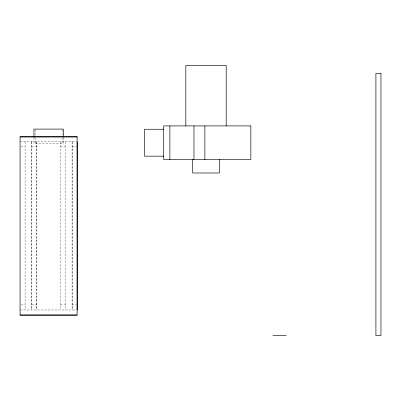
<?xml version="1.0" encoding="UTF-8"?>
<svg xmlns="http://www.w3.org/2000/svg" width="401" height="401" viewBox="0 0 401 401"><rect width="100%" height="100%" fill="white"/><g stroke="black" fill="none" stroke-linecap="round" stroke-linejoin="round"><path stroke-width="0.3" stroke-dasharray="2 1.5" d="M20.05 141.839L77.213 141.839M21.173 146.881L25.093 146.881M31.819 146.881L36.862 146.881M60.401 146.881L65.443 146.881M72.17 146.881L77.213 146.881M21.173 304.925L25.093 304.925M31.819 304.925L36.862 304.925M60.401 304.925L65.443 304.925M72.17 304.925L77.213 304.925M20.05 309.968L77.213 309.968M72.17 141.839L72.17 309.968M72.07 141.839L72.07 309.968M65.443 141.839L65.443 309.968M63.313 137.733L63.313 143.287L33.95 143.287L33.95 137.733M62.08 129.708L62.08 137.117M62.08 137.733L62.08 143.287M60.401 141.839L60.401 309.968M36.862 141.839L36.862 309.968M36.762 141.839L36.762 309.968M35.183 129.708L35.183 137.117M35.183 137.733L35.183 143.287M31.819 141.839L31.819 309.968M31.719 141.839L31.719 309.968M25.093 141.839L25.093 309.968"/><path stroke-width="0.6" d="M163.648 129.257L144.485 129.257L144.485 156.159L163.648 156.159M20.05 136.926L77.112 136.926M20.05 315.011L77.112 315.011M272.86 335.617L286.259 335.617M226.189 125.909L226.189 65.383L185.838 65.383L185.838 125.909M219.462 159.538L219.462 172.986L192.565 172.986L192.565 159.538M204.881 125.909L204.881 159.538M193.974 125.909L193.974 159.538M169.879 125.909L169.879 159.538M77.213 141.839L77.213 309.968M63.313 137.117L63.313 129.092L33.95 129.092L33.95 137.117M380.95 73.338L375.907 73.338L375.907 335.617L380.95 335.617L380.95 73.338M250.846 125.909L163.648 125.909L163.648 159.538L250.846 159.538L250.846 125.909M77.112 136.796L20.05 136.796L20.05 315.141L77.112 315.141L77.112 136.796"/></g></svg>
